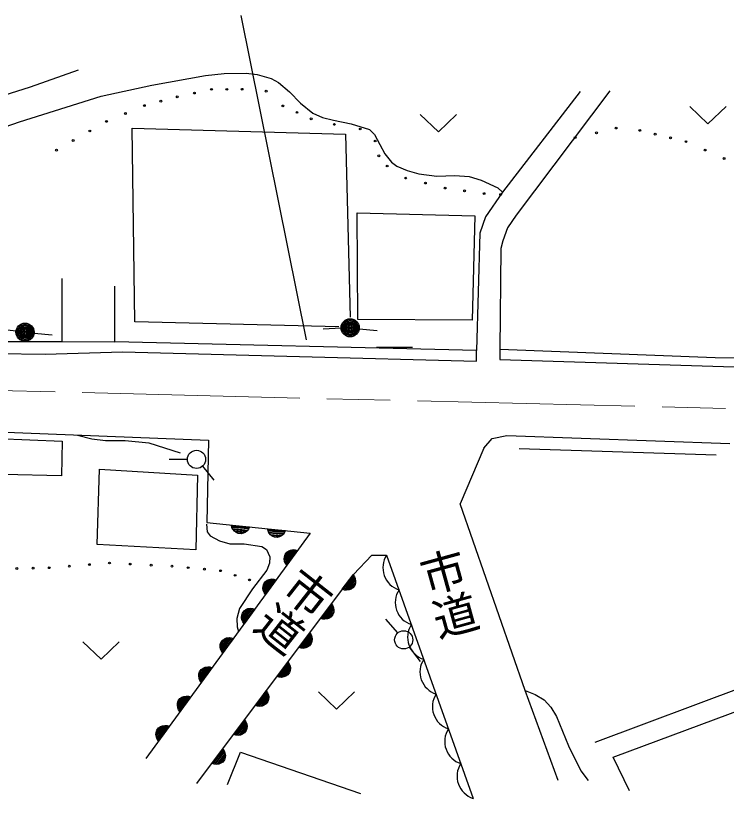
# Model space of a CAD drawing. Units: millimetres, scale not verified. Extents: x 40000 to 680000, y 20000 to 380000.
# Drawn here: x 116487 to 155704, y 262203 to 305375 of the extents above; entities that cross this region are included whole.
import ezdxf
from ezdxf.enums import TextEntityAlignment as Align

# ---------------------------------------------------------------- set-up
doc = ezdxf.new("R2010")
doc.units = ezdxf.units.MM
doc.header["$LTSCALE"] = 1000
doc.linetypes.add('CHAIN', pattern=[18.5, 12, -1.5, 3.5, -1.5])
doc.layers.add('M-BGD', color=7, linetype='Continuous', lineweight=25)
doc.layers.add('M-BMK', color=2, linetype='CHAIN', lineweight=13)
doc.styles.add('@ＭＳ ゴシック', font='')
doc.styles.get('@ＭＳ ゴシック').set_extended_font_data('@MS Gothic')

msp = doc.modelspace()

# ---------------------------------------------------------------- linework, layer by layer
at = {"layer": 'M-BGD'}
for p, q in [((128904, 305375), (132512, 287498)), ((119933, 302376), (117295, 301436)), ((124008, 301548), (126955, 302072)), ((126955, 302072), (127999, 302185)), ((127999, 302185), (129202, 302201)), ((129202, 302201), (129816, 302136)), ((129816, 302136), (130584, 301916)), ((130584, 301916), (130997, 301685)), ((117295, 301436), (114682, 300611)), ((121197, 300938), (124008, 301548)), ((130997, 301685), (131601, 301166)), ((116706, 299515), (121197, 300938)), ((131601, 301166), (132207, 300541)), ((147640, 301189), (143358, 295634)), ((149274, 301231), (144113, 294367)), ((132207, 300541), (132882, 300001)), ((153689, 300371), (154690, 299412)), ((154690, 299412), (155689, 300373)), ((132882, 300001), (133428, 299759)), ((133428, 299759), (134017, 299611)), ((138815, 299925), (139816, 298966)), ((139816, 298966), (140815, 299927)), ((112367, 298027), (116706, 299515)), ((134017, 299611), (135004, 299415)), ((135004, 299415), (136021, 299088)), ((122913, 299160), (134687, 298845)), ((123056, 288489), (122913, 299160)), ((134687, 298845), (134937, 288742)), ((136021, 299088), (136283, 298814)), ((136283, 298814), (136575, 298276)), ((136575, 298276), (136851, 297754)), ((136851, 297754), (137234, 297291)), ((137234, 297291), (137530, 297070)), ((137530, 297070), (138084, 296833)), ((138084, 296833), (138742, 296659)), ((138742, 296659), (139722, 296530)), ((139722, 296530), (140726, 296561)), ((140726, 296561), (141518, 296495)), ((141518, 296495), (142173, 296297)), ((142173, 296297), (143090, 295886)), ((143090, 295886), (143358, 295634)), ((143358, 295634), (142419, 294284)), ((135327, 294495), (141827, 294337)), ((135374, 288608), (135327, 294495)), ((141827, 294337), (141669, 288573)), ((142419, 294284), (142093, 293385)), ((144113, 294367), (143623, 293680)), ((143623, 293680), (143362, 292960)), ((142093, 293385), (141917, 286912)), ((143362, 292960), (143264, 292535)), ((143264, 292535), (143204, 286978)), ((119034, 290878), (119038, 287403)), ((121969, 287387), (121966, 290453)), ((134324, 288210), (123056, 288489)), ((141669, 288573), (135374, 288608)), ((116509, 287973), (115516, 288088)), ((134445, 288130), (133447, 288076)), ((135442, 288107), (136437, 288009)), ((117503, 287867), (118499, 287771)), ((98357, 287447), (119038, 287403)), ((119038, 287403), (121969, 287387)), ((141917, 286912), (121969, 287387)), ((98361, 286978), (118120, 286711)), ((118120, 286711), (122384, 286837)), ((122384, 286837), (141908, 286324)), ((138390, 287072), (136390, 287071)), ((141908, 286324), (141917, 286912)), ((143204, 286978), (155080, 286528)), ((143204, 286978), (143213, 286418)), ((143213, 286418), (163067, 285783)), ((155080, 286528), (158336, 286475)), ((108937, 282669), (127132, 281957)), ((109013, 282327), (119049, 281897)), ((119907, 282240), (120684, 282039)), ((120684, 282039), (121445, 281949)), ((121445, 281949), (122524, 281944)), ((122524, 281944), (123828, 281816)), ((127132, 281957), (127034, 277409)), ((142326, 281512), (142775, 282044)), ((142775, 282044), (143592, 282208)), ((143592, 282208), (155895, 281770)), ((119049, 281897), (119024, 279987)), ((123828, 281816), (125560, 281264)), ((142326, 281512), (141021, 278444)), ((144263, 281504), (155148, 281157)), ((125967, 280899), (124967, 280898)), ((120992, 276210), (121114, 280357)), ((121114, 280357), (126515, 280027)), ((126789, 280517), (127432, 279751)), ((119024, 279987), (115806, 280063)), ((126515, 280027), (126421, 275906)), ((144595, 268151), (141021, 278444)), ((127026, 277321), (127057, 276911)), ((127034, 277409), (132743, 276838)), ((128424, 277149), (128396, 277273)), ((128396, 277273), (129391, 277173)), ((128430, 277209), (129345, 277117)), ((129391, 277173), (129339, 277058)), ((132743, 276838), (123666, 264405)), ((127057, 276911), (127219, 276691)), ((128474, 277044), (128424, 277149)), ((129320, 277060), (128444, 277147)), ((128458, 277085), (129294, 277002)), ((128563, 276934), (128474, 277044)), ((129228, 276948), (128512, 277020)), ((128657, 276865), (128563, 276934)), ((128565, 276954), (129162, 276894)), ((128772, 276813), (128657, 276865)), ((129057, 276845), (128659, 276884)), ((128931, 276797), (128772, 276813)), ((129055, 276825), (128931, 276797)), ((129160, 276874), (129055, 276825)), ((129270, 276964), (129160, 276874)), ((129339, 277058), (129270, 276964)), ((130414, 276950), (130386, 277073)), ((130386, 277073), (131381, 276974)), ((130464, 276845), (130414, 276950)), ((130420, 277010), (131336, 276918)), ((131310, 276860), (130434, 276948)), ((130448, 276886), (131284, 276803)), ((130553, 276735), (130464, 276845)), ((131218, 276749), (130502, 276821)), ((130647, 276665), (130553, 276735)), ((130555, 276755), (131153, 276695)), ((131260, 276765), (131151, 276675)), ((131330, 276859), (131260, 276765)), ((131381, 276974), (131330, 276859)), ((127219, 276691), (127737, 276414)), ((127737, 276414), (128299, 276242)), ((130762, 276614), (130647, 276665)), ((131047, 276646), (130649, 276685)), ((130922, 276598), (130762, 276614)), ((131045, 276626), (130922, 276598)), ((131151, 276675), (131045, 276626)), ((126421, 275906), (120992, 276210)), ((128299, 276242), (129098, 276239)), ((129098, 276239), (130074, 276101)), ((130074, 276101), (130323, 275921)), ((130323, 275921), (130514, 275529)), ((131677, 275887), (131324, 275402)), ((131337, 275318), (131761, 275900)), ((131845, 275913), (131350, 275234)), ((131386, 275183), (131905, 275894)), ((131966, 275874), (131423, 275131)), ((131554, 275853), (131661, 275899)), ((131661, 275899), (131801, 275920)), ((131801, 275920), (131917, 275910)), ((131917, 275910), (132038, 275871)), ((130514, 275529), (130493, 275166)), ((131307, 275414), (131318, 275530)), ((131318, 275530), (131356, 275651)), ((131334, 275518), (131570, 275841)), ((131356, 275651), (131451, 275780)), ((132038, 275871), (131448, 275064)), ((131451, 275780), (131554, 275853)), ((135121, 274548), (136142, 275622)), ((136142, 275622), (136959, 275622)), ((136959, 275622), (141728, 262203)), ((130493, 275166), (130354, 274786)), ((131329, 275274), (131307, 275414)), ((131375, 275167), (131329, 275274)), ((131448, 275064), (131375, 275167)), ((130354, 274786), (129553, 273764)), ((126493, 263013), (135121, 274548)), ((130498, 274271), (130144, 273787)), ((130155, 273903), (130391, 274226)), ((130157, 273703), (130582, 274284)), ((130666, 274297), (130170, 273619)), ((130177, 274035), (130271, 274164)), ((130207, 273567), (130726, 274278)), ((130786, 274259), (130244, 273516)), ((130858, 274256), (130269, 273448)), ((130271, 274164), (130374, 274238)), ((130374, 274238), (130482, 274283)), ((130482, 274283), (130622, 274305)), ((130622, 274305), (130738, 274294)), ((130738, 274294), (130858, 274256)), ((134511, 273732), (135110, 274533)), ((134583, 273728), (135134, 274465)), ((135170, 274413), (134643, 273708)), ((134703, 273688), (135206, 274361)), ((135218, 274277), (134787, 273701)), ((134871, 273713), (135230, 274193)), ((135110, 274533), (135182, 274429)), ((135182, 274429), (135226, 274321)), ((135226, 274321), (135246, 274181)), ((135246, 274181), (135234, 274065)), ((129553, 273764), (128833, 272675)), ((130128, 273798), (130139, 273915)), ((130150, 273659), (130128, 273798)), ((130139, 273915), (130177, 274035)), ((134631, 273692), (134511, 273732)), ((134995, 273745), (134887, 273701)), ((135218, 274077), (134979, 273757)), ((135099, 273817), (134995, 273745)), ((135195, 273945), (135099, 273817)), ((135234, 274065), (135195, 273945)), ((130195, 273551), (130150, 273659)), ((130269, 273448), (130195, 273551)), ((134747, 273681), (134631, 273692)), ((134887, 273701), (134747, 273681)), ((133313, 272131), (133912, 272931)), ((133385, 272127), (133936, 272863)), ((133912, 272931), (133984, 272828)), ((128833, 272675), (128683, 272124)), ((128959, 272299), (128998, 272420)), ((129319, 272656), (128965, 272171)), ((128975, 272287), (129211, 272611)), ((128978, 272087), (129402, 272669)), ((129486, 272682), (128991, 272004)), ((128998, 272420), (129092, 272549)), ((129028, 271952), (129547, 272663)), ((129607, 272644), (129064, 271901)), ((129679, 272641), (129089, 271833)), ((129092, 272549), (129195, 272622)), ((129195, 272622), (129302, 272668)), ((129302, 272668), (129442, 272689)), ((129442, 272689), (129558, 272679)), ((129558, 272679), (129679, 272641)), ((133972, 272811), (133445, 272107)), ((133505, 272087), (134008, 272760)), ((134020, 272676), (133589, 272099)), ((133673, 272111), (134032, 272592)), ((134020, 272476), (133781, 272155)), ((133984, 272828), (134028, 272720)), ((134036, 272464), (133996, 272343)), ((134028, 272720), (134048, 272580)), ((134048, 272580), (134036, 272464)), ((128683, 272124), (128710, 271668)), ((128949, 272183), (128959, 272299)), ((128970, 272043), (128949, 272183)), ((129016, 271936), (128970, 272043)), ((133433, 272091), (133313, 272131)), ((133549, 272079), (133433, 272091)), ((133689, 272099), (133549, 272079)), ((133797, 272143), (133689, 272099)), ((133901, 272215), (133797, 272143)), ((133996, 272343), (133901, 272215)), ((137572, 271324), (136917, 272079)), ((128710, 271668), (128782, 271412)), ((129089, 271833), (129016, 271936)), ((132115, 270529), (132714, 271330)), ((132187, 270525), (132738, 271262)), ((132774, 271210), (132247, 270505)), ((132307, 270485), (132810, 271158)), ((132714, 271330), (132786, 271226)), ((132786, 271226), (132830, 271118)), ((120199, 270836), (121200, 269877)), ((121200, 269877), (122200, 270838)), ((127780, 270684), (127818, 270804)), ((128139, 271040), (127785, 270556)), ((127796, 270672), (128032, 270995)), ((127799, 270472), (128223, 271054)), ((128307, 271067), (127812, 270388)), ((127818, 270804), (127913, 270934)), ((127848, 270337), (128367, 271047)), ((128427, 271028), (127885, 270285)), ((128500, 271025), (127910, 270217)), ((127913, 270934), (128016, 271007)), ((128016, 271007), (128123, 271052)), ((128123, 271052), (128263, 271074)), ((128263, 271074), (128379, 271064)), ((128379, 271064), (128500, 271025)), ((132822, 271074), (132391, 270497)), ((132475, 270509), (132834, 270990)), ((132822, 270874), (132583, 270554)), ((132798, 270742), (132703, 270614)), ((132838, 270862), (132798, 270742)), ((132830, 271118), (132850, 270978)), ((132850, 270978), (132838, 270862)), ((127769, 270568), (127780, 270684)), ((127791, 270428), (127769, 270568)), ((127837, 270320), (127791, 270428)), ((127910, 270217), (127837, 270320)), ((132235, 270489), (132115, 270529)), ((132351, 270477), (132235, 270489)), ((132491, 270497), (132351, 270477)), ((132599, 270542), (132491, 270497)), ((132703, 270614), (132599, 270542)), ((138201, 270547), (138802, 269747)), ((126960, 269425), (126606, 268940)), ((126619, 268857), (127044, 269438)), ((127128, 269451), (126632, 268773)), ((126669, 268721), (127188, 269432)), ((127248, 269413), (126706, 268670)), ((127320, 269410), (126731, 268602)), ((126836, 269391), (126944, 269437)), ((126944, 269437), (127084, 269459)), ((127084, 269459), (127200, 269448)), ((127200, 269448), (127320, 269410)), ((130917, 268927), (131516, 269728)), ((130989, 268923), (131540, 269660)), ((131576, 269608), (131049, 268904)), ((131109, 268884), (131612, 269556)), ((131624, 269472), (131193, 268896)), ((131516, 269728), (131588, 269624)), ((131588, 269624), (131632, 269516)), ((131632, 269516), (131652, 269376)), ((126590, 268952), (126600, 269068)), ((126600, 269068), (126639, 269189)), ((126617, 269057), (126852, 269380)), ((126639, 269189), (126733, 269318)), ((126733, 269318), (126836, 269391)), ((131277, 268908), (131636, 269388)), ((131624, 269272), (131385, 268952)), ((131505, 269012), (131401, 268940)), ((131600, 269140), (131505, 269012)), ((131640, 269260), (131600, 269140)), ((131652, 269376), (131640, 269260)), ((148473, 265306), (158754, 269148)), ((126612, 268812), (126590, 268952)), ((126657, 268705), (126612, 268812)), ((126731, 268602), (126657, 268705)), ((131037, 268887), (130917, 268927)), ((131153, 268876), (131037, 268887)), ((131293, 268896), (131153, 268876)), ((131401, 268940), (131293, 268896)), ((129719, 267326), (130318, 268127)), ((130318, 268127), (130390, 268023)), ((144595, 268151), (145162, 267938)), ((146431, 263181), (144595, 268151)), ((149467, 264476), (159918, 268381)), ((125781, 267810), (125427, 267325)), ((125437, 267441), (125673, 267764)), ((125440, 267241), (125864, 267823)), ((125948, 267836), (125453, 267157)), ((125460, 267573), (125554, 267703)), ((125490, 267106), (126009, 267817)), ((126069, 267797), (125526, 267054)), ((126141, 267794), (125551, 266987)), ((125554, 267703), (125657, 267776)), ((125657, 267776), (125764, 267821)), ((125764, 267821), (125904, 267843)), ((125904, 267843), (126020, 267833)), ((126020, 267833), (126141, 267794)), ((129791, 267322), (130342, 268059)), ((130378, 268007), (129851, 267302)), ((129911, 267282), (130414, 267955)), ((130426, 267871), (129995, 267294)), ((130079, 267306), (130438, 267787)), ((130426, 267671), (130187, 267350)), ((130390, 268023), (130434, 267915)), ((130434, 267915), (130454, 267775)), ((130454, 267775), (130442, 267659)), ((133194, 268073), (134195, 267113)), ((134195, 267113), (135194, 268074)), ((145162, 267938), (145652, 267631)), ((125411, 267337), (125421, 267453)), ((125432, 267197), (125411, 267337)), ((125421, 267453), (125460, 267573)), ((129839, 267286), (129719, 267326)), ((129955, 267274), (129839, 267286)), ((130095, 267294), (129955, 267274)), ((130203, 267338), (130095, 267294)), ((130307, 267410), (130203, 267338)), ((130402, 267539), (130307, 267410)), ((130442, 267659), (130402, 267539)), ((145652, 267631), (146018, 267230)), ((125478, 267090), (125432, 267197)), ((125551, 266987), (125478, 267090)), ((146018, 267230), (146323, 266713)), ((128521, 265724), (129120, 266525)), ((128593, 265720), (129144, 266457)), ((129180, 266405), (128653, 265700)), ((129120, 266525), (129192, 266421)), ((129192, 266421), (129236, 266313)), ((146323, 266713), (146989, 265103)), ((124242, 265837), (124280, 265958)), ((124601, 266194), (124247, 265710)), ((124258, 265826), (124494, 266149)), ((124261, 265626), (124685, 266207)), ((124769, 266220), (124274, 265542)), ((124280, 265958), (124375, 266087)), ((124310, 265490), (124829, 266201)), ((124889, 266182), (124347, 265439)), ((124961, 266179), (124372, 265371)), ((124375, 266087), (124478, 266161)), ((124478, 266161), (124585, 266206)), ((124585, 266206), (124725, 266228)), ((124725, 266228), (124841, 266217)), ((124841, 266217), (124961, 266179)), ((128713, 265680), (129216, 266353)), ((129228, 266269), (128797, 265692)), ((128881, 265705), (129240, 266185)), ((129228, 266069), (128989, 265749)), ((129244, 266057), (129204, 265937)), ((129236, 266313), (129256, 266173)), ((129256, 266173), (129244, 266057)), ((124231, 265721), (124242, 265837)), ((124253, 265582), (124231, 265721)), ((124298, 265474), (124253, 265582)), ((128641, 265684), (128521, 265724)), ((128757, 265672), (128641, 265684)), ((128897, 265693), (128757, 265672)), ((129005, 265737), (128897, 265693)), ((129109, 265809), (129005, 265737)), ((129204, 265937), (129109, 265809)), ((124372, 265371), (124298, 265474)), ((146989, 265103), (147673, 263724)), ((127323, 264122), (127922, 264923)), ((127395, 264119), (127946, 264855)), ((127982, 264803), (127455, 264099)), ((127515, 264079), (128018, 264751)), ((128030, 264667), (127599, 264091)), ((127922, 264923), (127994, 264819)), ((127994, 264819), (128038, 264711)), ((128038, 264711), (128058, 264571)), ((128168, 262967), (128899, 264747)), ((128899, 264747), (135522, 262465)), ((127683, 264103), (128042, 264583)), ((128030, 264467), (127791, 264147)), ((128006, 264335), (127911, 264207)), ((128046, 264455), (128006, 264335)), ((128058, 264571), (128046, 264455)), ((150352, 262613), (149467, 264476)), ((127443, 264083), (127323, 264122)), ((127559, 264071), (127443, 264083)), ((127699, 264091), (127559, 264071)), ((127807, 264135), (127699, 264091)), ((127911, 264207), (127807, 264135)), ((147673, 263724), (148081, 263178))]:
    msp.add_line(p, q, dxfattribs=at)
for centre, radius in [((127297, 301312), 50), ((128140, 301312), 50), ((128982, 301313), 50), ((125407, 300901), 50), ((126352, 301106), 50), ((130311, 301212), 50), ((124499, 300657), 50), ((123590, 300413), 50), ((131231, 300396), 50), ((132013, 300039), 50), ((122543, 299978), 50), ((132796, 299682), 50), ((121497, 299543), 50), ((134073, 299377), 50), ((149619, 299176), 50), ((120578, 299014), 50), ((135504, 299123), 50), ((148540, 298913), 50), ((150926, 299046), 50), ((151777, 298840), 50), ((119659, 298485), 50), ((136322, 298460), 50), ((147364, 298650), 50), ((152627, 298634), 50), ((153477, 298427), 50), ((118740, 297957), 50), ((154528, 297963), 50), ((136527, 297643), 50), ((155579, 297499), 50), ((136987, 297081), 50), ((138009, 296418), 50), ((139098, 296141), 50), ((140187, 295864), 50), ((141260, 295712), 50), ((142333, 295559), 50), ((143248, 295503), 50), ((117006, 287915), 500), ((134945, 288157), 500), ((134945, 288157), 440), ((134945, 288157), 380), ((134945, 288157), 320), ((134945, 288157), 260), ((117006, 287915), 440), ((117006, 287915), 380), ((117006, 287915), 320), ((117006, 287915), 260), ((117006, 287915), 200), ((117006, 287915), 140), ((117006, 287915), 80), ((134945, 288157), 200), ((134945, 288157), 140), ((134945, 288157), 80), ((134945, 288157), 20), ((117006, 287915), 20), ((126467, 280899), 500), ((119448, 275011), 50), ((120555, 275097), 50), ((121662, 275184), 50), ((122813, 275126), 50), ((123963, 275068), 50), ((125114, 275010), 50), ((116552, 274881), 50), ((117447, 274903), 50), ((118341, 274925), 50), ((126008, 274926), 50), ((126903, 274842), 50), ((127797, 274757), 50), ((128596, 274503), 50), ((129395, 274248), 50), ((130289, 273802), 50), ((137900, 270946), 500)]:
    msp.add_circle(centre, radius, dxfattribs=at)
for centre in [(138039, 274927), (138721, 273010), (139402, 271092), (140083, 269175), (140765, 267258), (141446, 265341), (142127, 263424)]:
    msp.add_arc(centre, 1285, 147.2128, 251.9145, dxfattribs=at)
at = {"layer": 'M-BMK'}
msp.add_line((64682, 285950), (163013, 283522), dxfattribs=at)

# ---------------------------------------------------------------- texts
at = {"layer": 'M-BGD', "style": '@ＭＳ ゴシック'}
for rotation, p in [(285.4, (138314, 275529)), (231.9, (132226, 275433))]:
    msp.add_text('市道', height=1833, rotation=rotation, dxfattribs=at).set_placement(p, align=Align.BOTTOM_LEFT)

doc.saveas('drawing.dxf')
